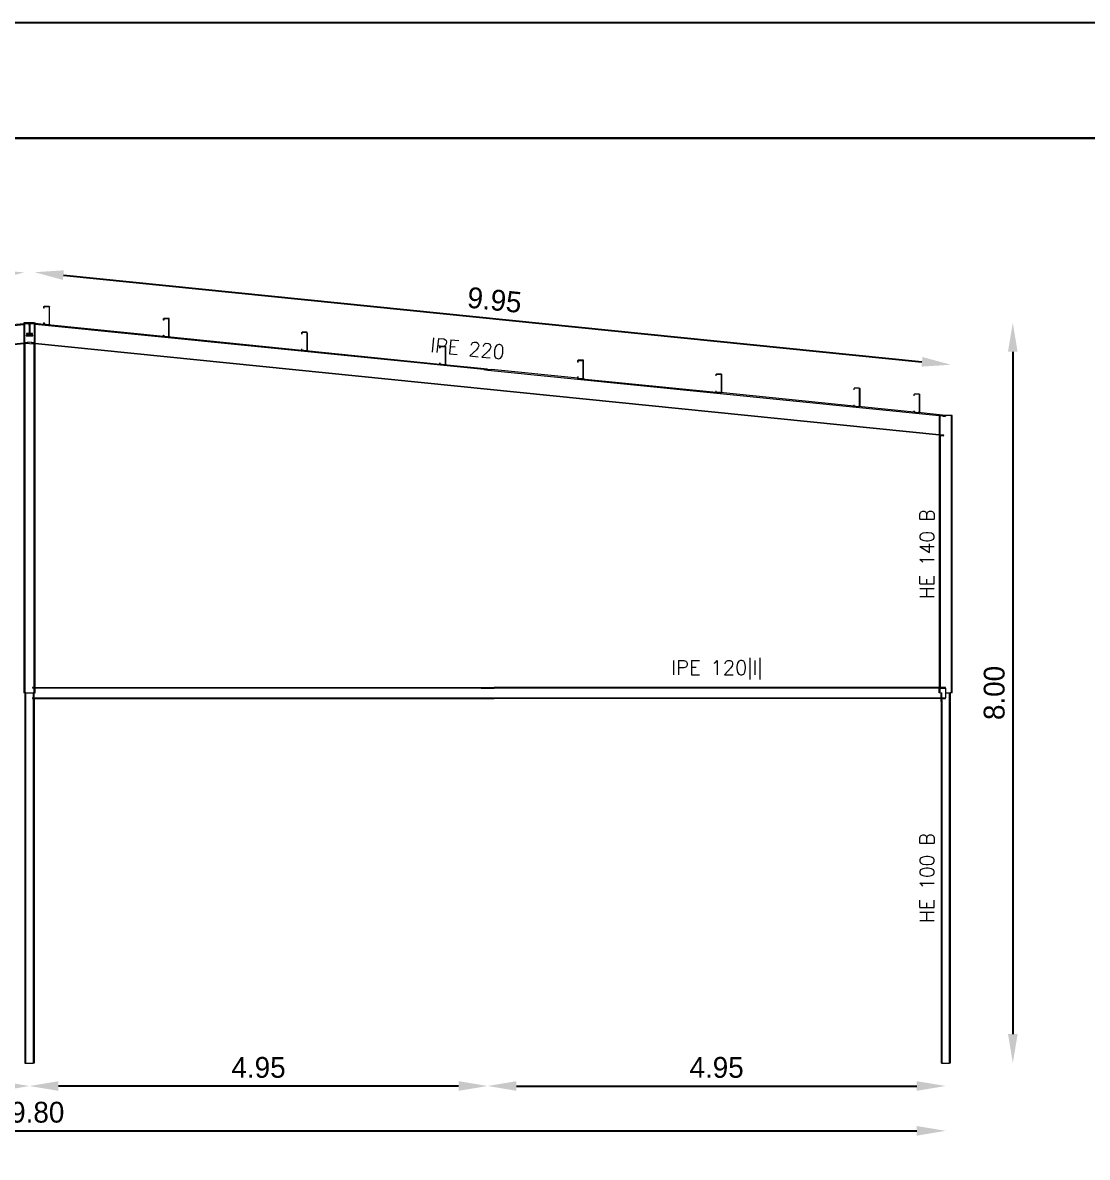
# Model space of a CAD drawing. Header units: inches. Extents: x 72863 to 72995, y 49095 to 49225.
# Drawn here: x 72918.83 to 72928.03, y 49214.9 to 49224.71 of the extents above; entities that cross this region are included whole.
import ezdxf
from ezdxf.enums import TextEntityAlignment as Align

# ---------------------------------------------------------------- set-up
doc = ezdxf.new("R2010")
doc.units = ezdxf.units.IN
doc.layers.get('0').update_dxf_attribs({"lineweight": 15})
for name, color, linetype, lineweight in [('BARRAS_DE_ACERO', 7, 'Continuous', 9), ('Cotas', 200, 'Continuous', 9), ('REFERENCIA_DE_LAS_BARRAS', 2, 'Continuous', 9)]:
    doc.layers.add(name, color=color, linetype=linetype, lineweight=lineweight)
doc.layers.add('VG', color=7, linetype='Continuous')
doc.styles.add('CYPETXT', font='romans__.ttf', dxfattribs={"height": 0.2})
doc.styles.add('RomanS', font='')
doc.styles.get('RomanS').set_extended_font_data('Porsche')
doc.dimstyles.new('100-color', dxfattribs={"dimtxt": 0.18, "dimasz": 0.25, "dimexe": 0, "dimexo": 0.5, "dimgap": 0.07, "dimtad": 1, "dimlfac": 1.25, "dimzin": 4, "dimdsep": 46, "dimtxsty": 'RomanS', "dimcen": 0.1, "dimse1": 1, "dimse2": 1, "dimadec": 0, "dimazin": 0, "dimtfac": 1, "dimtix": 1, "dimtmove": 2, "dimatfit": 3, "dimfxl": 1, "dimtvp": 1.058824, "dimtolj": 1, "dimtzin": 1, "dimarcsym": 0})

# ---------------------------------------------------------------- blocks, each defined once
blk = doc.blocks.new('PLANTILLA')
at = {"layer": 'VG'}
for p, q in [((72904.7103, 49224.7112), (72862.7103, 49224.7112)), ((72864.7103, 49223.7112), (72903.7103, 49223.7112))]:
    blk.add_line(p, q, dxfattribs=at)
blk.add_lwpolyline([(72903.7103, 49199.5612), (72903.7103, 49223.7112), (72864.7103, 49223.7112), (72864.7103, 49196.0112), (72885.7103, 49196.0112), (72885.7103, 49199.6112)], dxfattribs=at)
blk = doc.blocks.new('*D94')
at = {"layer": 'Cotas', "color": 0, "lineweight": -2, "transparency": 16777216}
blk.add_line((72922.5977, 49215.5161), (72919.1377, 49215.5161), dxfattribs=at)
at = {"layer": 'Cotas', "color": 0, "transparency": 16777216}
for points in [[(72919.1377, 49215.5578), (72919.1377, 49215.4745), (72918.8877, 49215.5161)], [(72922.5977, 49215.5578), (72922.5977, 49215.4745), (72922.8477, 49215.5161)]]:
    blk.add_solid(points, dxfattribs=at)
at = {"layer": 'Defpoints', "color": 0, "transparency": 16777216}
for p in [(72918.8877, 49215.715), (72922.8477, 49215.715), (72918.8877, 49215.5161)]:
    blk.add_point(p, dxfattribs=at)
at = {"layer": 'Cotas', "color": 0, "transparency": 16777216, "insert": (72920.8677, 49215.6761), "char_height": 0.18, "attachment_point": 5, "style": 'RomanS'}
blk.add_mtext('\\A1;4.95', dxfattribs=at)
blk = doc.blocks.new('*D95')
at = {"layer": 'Cotas', "color": 0, "lineweight": -2, "transparency": 16777216}
blk.add_line((72911.2177, 49215.1284), (72926.5577, 49215.1284), dxfattribs=at)
at = {"layer": 'Cotas', "color": 0, "transparency": 16777216}
for points in [[(72911.2177, 49215.1701), (72911.2177, 49215.0868), (72910.9677, 49215.1284)], [(72926.5577, 49215.1701), (72926.5577, 49215.0868), (72926.8077, 49215.1284)]]:
    blk.add_solid(points, dxfattribs=at)
at = {"layer": 'Defpoints', "color": 0, "transparency": 16777216}
for p in [(72910.9677, 49215.715), (72926.8077, 49215.715), (72926.8077, 49215.1284)]:
    blk.add_point(p, dxfattribs=at)
at = {"layer": 'Cotas', "color": 0, "transparency": 16777216, "insert": (72918.8877, 49215.2884), "char_height": 0.18, "attachment_point": 5, "style": 'RomanS'}
blk.add_mtext('\\A1;19.80', dxfattribs=at)
blk = doc.blocks.new('*D98')
at = {"layer": 'Cotas', "color": 0, "lineweight": -2, "transparency": 16777216}
blk.add_line((72923.0977, 49215.5161), (72926.5577, 49215.5161), dxfattribs=at)
at = {"layer": 'Cotas', "color": 0, "transparency": 16777216}
for points in [[(72923.0977, 49215.5578), (72923.0977, 49215.4745), (72922.8477, 49215.5161)], [(72926.5577, 49215.5578), (72926.5577, 49215.4745), (72926.8077, 49215.5161)]]:
    blk.add_solid(points, dxfattribs=at)
at = {"layer": 'Defpoints', "color": 0, "transparency": 16777216}
for p in [(72922.8477, 49215.715), (72926.8077, 49215.715), (72926.8077, 49215.5161)]:
    blk.add_point(p, dxfattribs=at)
at = {"layer": 'Cotas', "color": 0, "transparency": 16777216, "insert": (72924.8277, 49215.6761), "char_height": 0.18, "attachment_point": 5, "style": 'RomanS'}
blk.add_mtext('\\A1;4.95', dxfattribs=at)
blk = doc.blocks.new('*D100')
at = {"layer": 'Cotas', "color": 0, "lineweight": -2, "transparency": 16777216}
blk.add_line((72909.8798, 49221.865), (72909.8798, 49219.165), dxfattribs=at)
at = {"layer": 'Cotas', "color": 0, "transparency": 16777216}
for points in [[(72909.8382, 49221.865), (72909.9215, 49221.865), (72909.8798, 49222.115)], [(72909.8382, 49219.165), (72909.9215, 49219.165), (72909.8798, 49218.915)]]:
    blk.add_solid(points, dxfattribs=at)
at = {"layer": 'Defpoints', "color": 0, "transparency": 16777216}
for p in [(72918.8877, 49222.115), (72909.8798, 49218.915), (72918.8877, 49218.915)]:
    blk.add_point(p, dxfattribs=at)
at = {"layer": 'Cotas', "color": 0, "transparency": 16777216, "insert": (72909.7198, 49220.515), "char_height": 0.18, "attachment_point": 5, "rotation": 90, "style": 'RomanS'}
blk.add_mtext('\\A1;4.00', dxfattribs=at)
blk = doc.blocks.new('*D101')
at = {"layer": 'Cotas', "color": 0, "lineweight": -2, "transparency": 16777216}
blk.add_line((72927.3883, 49221.865), (72927.3883, 49215.965), dxfattribs=at)
at = {"layer": 'Cotas', "color": 0, "transparency": 16777216}
for points in [[(72927.3467, 49221.865), (72927.43, 49221.865), (72927.3883, 49222.115)], [(72927.3467, 49215.965), (72927.43, 49215.965), (72927.3883, 49215.715)]]:
    blk.add_solid(points, dxfattribs=at)
at = {"layer": 'Defpoints', "color": 0, "transparency": 16777216}
for p in [(72918.8877, 49222.115), (72918.8877, 49215.715), (72927.3883, 49215.715)]:
    blk.add_point(p, dxfattribs=at)
at = {"layer": 'Cotas', "color": 0, "transparency": 16777216, "insert": (72927.2283, 49218.915), "char_height": 0.18, "attachment_point": 5, "rotation": 90, "style": 'RomanS'}
blk.add_mtext('\\A1;8.00', dxfattribs=at)
blk = doc.blocks.new('*D133')
at = {"layer": 'Cotas', "color": 0, "lineweight": -2, "transparency": 16777216}
blk.add_line((72911.2177, 49215.5161), (72918.6377, 49215.5161), dxfattribs=at)
at = {"layer": 'Cotas', "color": 0, "transparency": 16777216}
for points in [[(72911.2177, 49215.5578), (72911.2177, 49215.4745), (72910.9677, 49215.5161)], [(72918.6377, 49215.5578), (72918.6377, 49215.4745), (72918.8877, 49215.5161)]]:
    blk.add_solid(points, dxfattribs=at)
at = {"layer": 'Defpoints', "color": 0, "transparency": 16777216}
for p in [(72910.9677, 49215.715), (72918.8877, 49215.715), (72918.8877, 49215.5161)]:
    blk.add_point(p, dxfattribs=at)
at = {"layer": 'Cotas', "color": 0, "transparency": 16777216, "insert": (72914.9277, 49215.6761), "char_height": 0.18, "attachment_point": 5, "style": 'RomanS'}
blk.add_mtext('\\A1;9.90', dxfattribs=at)
blk = doc.blocks.new('*D134')
at = {"layer": 'Cotas', "color": 0, "lineweight": -2, "transparency": 16777216}
blk.add_line((72911.1722, 49221.7778), (72918.5947, 49222.5276), dxfattribs=at)
at = {"layer": 'Cotas', "color": 0, "transparency": 16777216}
for points in [[(72918.5905, 49222.569), (72918.5989, 49222.4861), (72918.8434, 49222.5527)], [(72911.168, 49221.8193), (72911.1764, 49221.7364), (72910.9234, 49221.7527)]]:
    blk.add_solid(points, dxfattribs=at)
at = {"layer": 'Defpoints', "color": 0, "transparency": 16777216}
for p in [(72918.8434, 49222.5527), (72918.8877, 49222.115), (72910.9677, 49221.315)]:
    blk.add_point(p, dxfattribs=at)
at = {"layer": 'Cotas', "color": 0, "transparency": 16777216, "insert": (72914.8674, 49222.3119), "char_height": 0.18, "attachment_point": 5, "rotation": 5.76789, "style": 'RomanS'}
blk.add_mtext('\\A1;9.95', dxfattribs=at)
blk = doc.blocks.new('*D135')
at = {"layer": 'Cotas', "color": 0, "lineweight": -2, "transparency": 16777216}
blk.add_line((72919.1807, 49222.5282), (72926.6032, 49221.7785), dxfattribs=at)
at = {"layer": 'Cotas', "color": 0, "transparency": 16777216}
for points in [[(72919.1849, 49222.5697), (72919.1765, 49222.4868), (72918.9319, 49222.5534)], [(72926.6074, 49221.82), (72926.599, 49221.737), (72926.8519, 49221.7534)]]:
    blk.add_solid(points, dxfattribs=at)
at = {"layer": 'Defpoints', "color": 0, "transparency": 16777216}
for p in [(72918.8877, 49222.115), (72926.8519, 49221.7534), (72926.8077, 49221.315)]:
    blk.add_point(p, dxfattribs=at)
at = {"layer": 'Cotas', "color": 0, "transparency": 16777216, "insert": (72922.908, 49222.3126), "char_height": 0.18, "attachment_point": 5, "rotation": 354.23211, "style": 'RomanS'}
blk.add_mtext('\\A1;9.95', dxfattribs=at)
blk = doc.blocks.new('*D136')
at = {"layer": 'Cotas', "color": 0, "lineweight": -2, "transparency": 16777216}
blk.add_arc((72911.0317, 49221.1445), 1.2054, 281.90453, 353.86336, dxfattribs=at)
at = {"layer": 'Cotas', "color": 0, "transparency": 16777216}
for points in [[(72912.1885, 49221.0158), (72912.2718, 49221.0155), (72912.231, 49221.2657)], [(72911.2846, 49219.9236), (72911.276, 49220.0065), (72911.0317, 49219.9391)]]:
    blk.add_solid(points, dxfattribs=at)
at = {"layer": 'Defpoints', "color": 0, "transparency": 16777216}
for p in [(72918.8397, 49221.9332), (72911.0317, 49221.1445), (72911.0317, 49221.1445), (72911.669, 49220.1214), (72911.0317, 49215.715)]:
    blk.add_point(p, dxfattribs=at)
at = {"layer": 'Cotas', "color": 0, "transparency": 16777216, "insert": (72911.8071, 49220.4434), "char_height": 0.18, "attachment_point": 5, "rotation": 47.88395, "style": 'RomanS'}
blk.add_mtext('\\A1;96°', dxfattribs=at)

msp = doc.modelspace()

# ---------------------------------------------------------------- linework, layer by layer
at = {"layer": 'BARRAS_DE_ACERO'}
for p, q in [((72919.0121, 49222.2553), (72919.0124, 49222.2566)), ((72919.0121, 49222.2429), (72919.0121, 49222.2553)), ((72919.0137, 49222.2429), (72919.0121, 49222.2429)), ((72919.0124, 49222.2566), (72919.0132, 49222.2578)), ((72919.0132, 49222.2578), (72919.0143, 49222.2586)), ((72919.0137, 49222.2553), (72919.0139, 49222.256)), ((72919.0137, 49222.2429), (72919.0137, 49222.2553)), ((72919.0139, 49222.256), (72919.0143, 49222.2567)), ((72919.0143, 49222.2586), (72919.0157, 49222.2589)), ((72919.0149, 49222.2571), (72919.0143, 49222.2567)), ((72919.0149, 49222.2571), (72919.0157, 49222.2573)), ((72919.0157, 49222.2589), (72919.0565, 49222.2589)), ((72919.0157, 49222.2573), (72919.0565, 49222.2573)), ((72919.0565, 49222.2589), (72919.0579, 49222.2586)), ((72919.0573, 49222.2571), (72919.0565, 49222.2573)), ((72919.0573, 49222.2571), (72919.0579, 49222.2567)), ((72919.0591, 49222.2578), (72919.0579, 49222.2586)), ((72919.0584, 49222.256), (72919.0579, 49222.2567)), ((72919.0585, 49222.2553), (72919.0584, 49222.256)), ((72919.0585, 49222.2553), (72919.0585, 49222.1025)), ((72919.0591, 49222.2578), (72919.0598, 49222.2566)), ((72919.0598, 49222.2566), (72919.0601, 49222.2553)), ((72919.0601, 49222.1025), (72919.0601, 49222.2553)), ((72918.7408, 49222.1001), (72918.8397, 49222.1101)), ((72918.8397, 49222.115), (72918.8397, 49222.1101)), ((72918.8485, 49222.115), (72918.8397, 49222.115)), ((72918.8397, 49222.1101), (72918.8397, 49222.1027)), ((72918.8585, 49222.112), (72918.8485, 49222.111)), ((72918.8485, 49222.111), (72918.8485, 49222.1036)), ((72918.8858, 49222.1074), (72918.8858, 49222.1094)), ((72918.8895, 49222.1094), (72918.9169, 49222.1094)), ((72918.8895, 49222.1074), (72918.8895, 49222.1094)), ((72918.9269, 49222.111), (72918.9169, 49222.112)), ((72918.9169, 49222.1094), (72918.9169, 49222.112)), ((72918.9269, 49222.115), (72918.9357, 49222.115)), ((72918.9269, 49222.1036), (72918.9269, 49222.111)), ((72918.9357, 49222.115), (72918.9357, 49222.1101)), ((72919.0137, 49222.1149), (72919.0121, 49222.1149)), ((72919.0121, 49222.1025), (72919.0121, 49222.1149)), ((72919.0137, 49222.1149), (72919.0137, 49222.1025)), ((72920.0469, 49222.1508), (72920.0471, 49222.1521)), ((72920.0469, 49222.1384), (72920.0469, 49222.1508)), ((72920.0485, 49222.1384), (72920.0469, 49222.1384)), ((72920.0471, 49222.1521), (72920.0479, 49222.1533)), ((72920.0479, 49222.1533), (72920.0491, 49222.1541)), ((72920.0485, 49222.1508), (72920.0486, 49222.1515)), ((72920.0485, 49222.1508), (72920.0485, 49222.1384)), ((72920.049, 49222.1522), (72920.0486, 49222.1515)), ((72920.0497, 49222.1526), (72920.049, 49222.1522)), ((72920.0491, 49222.1541), (72920.0505, 49222.1544)), ((72920.0505, 49222.1544), (72920.0913, 49222.1544)), ((72920.0926, 49222.1541), (72920.0913, 49222.1544)), ((72920.0913, 49222.1528), (72920.092, 49222.1526)), ((72920.092, 49222.1526), (72920.0927, 49222.1522)), ((72920.0938, 49222.1533), (72920.0926, 49222.1541)), ((72920.0927, 49222.1522), (72920.0931, 49222.1515)), ((72920.0933, 49222.1508), (72920.0931, 49222.1515)), ((72920.0933, 49221.998), (72920.0933, 49222.1508)), ((72920.0938, 49222.1533), (72920.0946, 49222.1521)), ((72914.9533, 49221.7101), (72918.8397, 49222.1027)), ((72918.8397, 49222.1027), (72918.8397, 49221.9406)), ((72918.8858, 49222.1074), (72918.8485, 49222.1036)), ((72918.8485, 49221.9415), (72918.8485, 49222.1036)), ((72918.8621, 49222.024), (72918.8621, 49222.019)), ((72918.8621, 49222.019), (72918.878, 49222.019)), ((72918.8858, 49222.0963), (72918.8858, 49222.1074)), ((72918.8858, 49222.019), (72918.8858, 49222.0085)), ((72918.9269, 49222.1036), (72918.8895, 49222.1074)), ((72918.8895, 49222.1074), (72918.8895, 49222.024)), ((72918.8895, 49222.024), (72918.8968, 49222.024)), ((72918.8895, 49222.024), (72918.8895, 49222.019)), ((72918.9133, 49222.024), (72918.8968, 49222.024)), ((72918.9133, 49222.019), (72918.8974, 49222.019)), ((72918.9133, 49222.019), (72918.9133, 49222.024)), ((72918.9269, 49222.1036), (72918.9269, 49221.9415)), ((72918.9357, 49221.9406), (72918.9357, 49222.1027)), ((72919.0121, 49222.1025), (72919.0121, 49222.1024)), ((72919.0132, 49222.0999), (72919.0143, 49222.0991)), ((72919.0138, 49222.1022), (72919.0137, 49222.1025)), ((72919.0138, 49222.1022), (72919.031, 49222.1005)), ((72919.0139, 49222.1017), (72919.0138, 49222.1022)), ((72919.0143, 49222.1011), (72919.0139, 49222.1017)), ((72919.0143, 49222.1011), (72919.0149, 49222.1006)), ((72919.0149, 49222.1006), (72919.0157, 49222.1005)), ((72919.031, 49222.1005), (72919.0157, 49222.1005)), ((72919.031, 49222.1005), (72919.0565, 49222.1005)), ((72919.0469, 49222.0989), (72919.0565, 49222.0989)), ((72919.0565, 49222.1005), (72919.0573, 49222.1006)), ((72919.0579, 49222.0991), (72919.0565, 49222.0989)), ((72919.0573, 49222.1006), (72919.0579, 49222.1011)), ((72919.0584, 49222.1017), (72919.0579, 49222.1011)), ((72919.0579, 49222.0991), (72919.0591, 49222.0999)), ((72919.0585, 49222.1025), (72919.0584, 49222.1017)), ((72919.0591, 49222.0999), (72919.0598, 49222.1011)), ((72919.0601, 49222.1025), (72919.0598, 49222.1011)), ((72920.0469, 49221.998), (72920.0469, 49222.0104)), ((72920.0469, 49222.0104), (72920.0485, 49222.0104)), ((72920.0485, 49222.0104), (72920.0485, 49221.998)), ((72921.2411, 49222.0315), (72921.2408, 49222.0302)), ((72921.2408, 49222.0302), (72921.2408, 49222.0178)), ((72921.2424, 49222.0178), (72921.2408, 49222.0178)), ((72921.2411, 49222.0315), (72921.2418, 49222.0327)), ((72921.2418, 49222.0327), (72921.243, 49222.0335)), ((72921.2424, 49222.0178), (72921.2424, 49222.0302)), ((72921.2444, 49222.0338), (72921.243, 49222.0335)), ((72921.243, 49222.0316), (72921.2436, 49222.032)), ((72921.2444, 49222.0322), (72921.2436, 49222.032)), ((72921.2859, 49222.032), (72921.2866, 49222.0316)), ((72921.2866, 49222.0335), (72921.2877, 49222.0327)), ((72921.287, 49222.0309), (72921.2866, 49222.0316)), ((72921.2872, 49222.0302), (72921.287, 49222.0309)), ((72921.2872, 49222.0302), (72921.2872, 49221.8774)), ((72921.2877, 49222.0327), (72921.2885, 49222.0315)), ((72921.2888, 49222.0302), (72921.2885, 49222.0315)), ((72921.2888, 49221.8774), (72921.2888, 49222.0302)), ((72918.8397, 49221.9332), (72911.0317, 49221.1445)), ((72918.8397, 49221.9332), (72918.8397, 49218.915)), ((72918.8704, 49221.9437), (72918.8485, 49221.9415)), ((72918.8485, 49221.9415), (72918.8485, 49221.9341)), ((72918.8877, 49221.9381), (72918.8485, 49221.9341)), ((72918.8485, 49221.9341), (72918.8485, 49218.915)), ((72918.8585, 49222.0085), (72918.8585, 49222.003)), ((72918.8585, 49222.003), (72918.8763, 49222.003)), ((72918.8707, 49221.9472), (72918.8704, 49221.9437)), ((72918.8877, 49221.9455), (72918.8707, 49221.9472)), ((72918.8763, 49222.003), (72918.899, 49222.003)), ((72918.9046, 49221.9472), (72918.8877, 49221.9455)), ((72918.8877, 49221.9381), (72918.9269, 49221.9341)), ((72918.8984, 49222.0085), (72918.8895, 49222.0085)), ((72918.9169, 49222.0085), (72918.8984, 49222.0085)), ((72918.899, 49222.003), (72918.9169, 49222.003)), ((72918.9046, 49221.9472), (72918.905, 49221.9437)), ((72918.9269, 49221.9415), (72918.905, 49221.9437)), ((72918.9169, 49222.003), (72918.9169, 49222.0085)), ((72918.9269, 49221.9341), (72918.9269, 49221.9415)), ((72918.9269, 49218.963), (72918.9269, 49221.9341)), ((72918.9357, 49221.9406), (72926.7517, 49221.1511)), ((72918.9357, 49221.9332), (72918.9357, 49221.9406)), ((72926.7517, 49221.1437), (72918.9357, 49221.9332)), ((72918.9357, 49218.963), (72918.9357, 49221.9332)), ((72920.0469, 49221.998), (72920.0469, 49221.9979)), ((72920.0479, 49221.9954), (72920.0471, 49221.9966)), ((72920.0479, 49221.9954), (72920.0491, 49221.9946)), ((72920.0485, 49221.9977), (72920.0659, 49221.996)), ((72920.0486, 49221.9972), (72920.049, 49221.9965)), ((72920.0497, 49221.9961), (72920.049, 49221.9965)), ((72920.0491, 49221.9946), (72920.0505, 49221.9944)), ((72920.0497, 49221.9961), (72920.0505, 49221.996)), ((72920.0659, 49221.996), (72920.0505, 49221.996)), ((72920.0817, 49221.9944), (72920.0505, 49221.9944)), ((72920.0659, 49221.996), (72920.0913, 49221.996)), ((72920.0817, 49221.9944), (72920.0913, 49221.9944)), ((72920.0913, 49221.996), (72920.092, 49221.9961)), ((72920.092, 49221.9961), (72920.0927, 49221.9965)), ((72920.0927, 49221.9965), (72920.0931, 49221.9972)), ((72920.0931, 49221.9972), (72920.0933, 49221.998)), ((72920.0938, 49221.9954), (72920.0946, 49221.9966)), ((72920.0946, 49221.9966), (72920.0949, 49221.998)), ((72922.4358, 49221.9121), (72922.4369, 49221.9129)), ((72922.4383, 49221.9132), (72922.4369, 49221.9129)), ((72922.4383, 49221.9132), (72922.4791, 49221.9132)), ((72922.4805, 49221.9129), (72922.4791, 49221.9132)), ((72922.4805, 49221.9129), (72922.4816, 49221.9121)), ((72921.2408, 49221.8898), (72921.2424, 49221.8898)), ((72921.2408, 49221.8774), (72921.2408, 49221.8898)), ((72921.2408, 49221.8774), (72921.2408, 49221.8773)), ((72921.2411, 49221.876), (72921.2418, 49221.8748)), ((72921.2418, 49221.8748), (72921.243, 49221.874)), ((72921.2424, 49221.8774), (72921.2424, 49221.8898)), ((72921.2424, 49221.8771), (72921.2424, 49221.8774)), ((72921.2598, 49221.8754), (72921.2424, 49221.8771)), ((72921.2425, 49221.8766), (72921.2424, 49221.8771)), ((72921.243, 49221.8759), (72921.2425, 49221.8766)), ((72921.243, 49221.8759), (72921.2436, 49221.8755)), ((72921.2444, 49221.8738), (72921.243, 49221.874)), ((72921.2436, 49221.8755), (72921.2444, 49221.8754)), ((72921.2444, 49221.8754), (72921.2598, 49221.8754)), ((72921.2444, 49221.8738), (72921.2756, 49221.8738)), ((72921.2598, 49221.8754), (72921.2852, 49221.8754)), ((72921.2756, 49221.8738), (72921.2852, 49221.8738)), ((72921.2852, 49221.8754), (72921.2859, 49221.8755)), ((72921.2866, 49221.874), (72921.2852, 49221.8738)), ((72921.2859, 49221.8755), (72921.2866, 49221.8759)), ((72921.2866, 49221.8759), (72921.287, 49221.8766)), ((72921.2866, 49221.874), (72921.2877, 49221.8748)), ((72921.287, 49221.8766), (72921.2872, 49221.8774)), ((72921.2885, 49221.876), (72921.2877, 49221.8748)), ((72921.2885, 49221.876), (72921.2888, 49221.8774)), ((72922.4347, 49221.9096), (72922.435, 49221.9109)), ((72922.4347, 49221.9096), (72922.4347, 49221.8972)), ((72922.4363, 49221.8972), (72922.4347, 49221.8972)), ((72922.435, 49221.9109), (72922.4358, 49221.9121)), ((72922.4365, 49221.9103), (72922.4363, 49221.9096)), ((72922.4363, 49221.8972), (72922.4363, 49221.9096)), ((72922.4369, 49221.911), (72922.4365, 49221.9103)), ((72922.4805, 49221.911), (72922.4809, 49221.9103)), ((72922.4809, 49221.9103), (72922.4811, 49221.9096)), ((72922.4347, 49221.7568), (72922.4347, 49221.7692)), ((72922.4363, 49221.7692), (72922.4347, 49221.7692)), ((72922.4347, 49221.7568), (72922.4347, 49221.7567)), ((72922.435, 49221.7554), (72922.4358, 49221.7542)), ((72922.4358, 49221.7542), (72922.4369, 49221.7534)), ((72922.4363, 49221.7692), (72922.4363, 49221.7568)), ((72922.4365, 49221.756), (72922.4363, 49221.7565)), ((72922.4369, 49221.7553), (72922.4365, 49221.756)), ((72922.4369, 49221.7553), (72922.4375, 49221.7549)), ((72922.4383, 49221.7532), (72922.4369, 49221.7534)), ((72922.4383, 49221.7548), (72922.4375, 49221.7549)), ((72922.4537, 49221.7548), (72922.4383, 49221.7548)), ((72922.4695, 49221.7532), (72922.4383, 49221.7532)), ((72922.4537, 49221.7548), (72922.4791, 49221.7548)), ((72922.4791, 49221.7548), (72922.4799, 49221.7549)), ((72922.4805, 49221.7553), (72922.4799, 49221.7549)), ((72922.4809, 49221.756), (72922.4805, 49221.7553)), ((72922.4816, 49221.7542), (72922.4805, 49221.7534)), ((72922.4816, 49221.7542), (72922.4824, 49221.7554)), ((72922.4827, 49221.7568), (72922.4824, 49221.7554)), ((72923.6289, 49221.7903), (72923.6286, 49221.789)), ((72923.6286, 49221.7766), (72923.6286, 49221.789)), ((72923.6286, 49221.7766), (72923.6302, 49221.7766)), ((72923.6297, 49221.7915), (72923.6289, 49221.7903)), ((72923.6308, 49221.7923), (72923.6297, 49221.7915)), ((72923.6302, 49221.789), (72923.6304, 49221.7897)), ((72923.6302, 49221.7766), (72923.6302, 49221.789)), ((72923.6308, 49221.7904), (72923.6304, 49221.7897)), ((72923.6322, 49221.7926), (72923.6308, 49221.7923)), ((72923.6315, 49221.7908), (72923.6308, 49221.7904)), ((72923.6315, 49221.7908), (72923.6322, 49221.791)), ((72923.673, 49221.7926), (72923.6322, 49221.7926)), ((72923.6322, 49221.791), (72923.673, 49221.791)), ((72923.6744, 49221.7923), (72923.673, 49221.7926)), ((72923.673, 49221.791), (72923.6738, 49221.7908)), ((72923.6738, 49221.7908), (72923.6744, 49221.7904)), ((72923.6756, 49221.7915), (72923.6744, 49221.7923)), ((72923.6749, 49221.7897), (72923.6744, 49221.7904)), ((72923.6749, 49221.7897), (72923.675, 49221.789)), ((72923.675, 49221.6362), (72923.675, 49221.789)), ((72923.6763, 49221.7903), (72923.6756, 49221.7915)), ((72923.6766, 49221.789), (72923.6763, 49221.7903)), ((72923.6766, 49221.6362), (72923.6766, 49221.789)), ((72922.8149, 49221.7109), (72922.8497, 49221.7074)), ((72922.8457, 49221.7078), (72922.8331, 49221.709)), ((72922.8477, 49221.715), (72922.8805, 49221.7116)), ((72922.8497, 49221.7074), (72926.7517, 49221.3132)), ((72923.6286, 49221.6361), (72922.8805, 49221.7116)), ((72923.6302, 49221.6486), (72923.6286, 49221.6486)), ((72923.6286, 49221.6362), (72923.6286, 49221.6486)), ((72923.6286, 49221.6362), (72923.6286, 49221.6361)), ((72923.6286, 49221.6361), (72923.6289, 49221.6348)), ((72923.6302, 49221.6362), (72923.6302, 49221.6486)), ((72923.6303, 49221.6359), (72923.6302, 49221.6362)), ((72923.6303, 49221.6359), (72923.6476, 49221.6342)), ((72923.6303, 49221.6359), (72923.6304, 49221.6354)), ((72923.6304, 49221.6354), (72923.6308, 49221.6347)), ((72923.6308, 49221.6347), (72923.6315, 49221.6343)), ((72923.6322, 49221.6326), (72923.6308, 49221.6328)), ((72923.6315, 49221.6343), (72923.6322, 49221.6342)), ((72923.6322, 49221.6342), (72923.6476, 49221.6342)), ((72923.6322, 49221.6326), (72923.6635, 49221.6326)), ((72923.6476, 49221.6342), (72923.673, 49221.6342)), ((72923.6635, 49221.6326), (72923.673, 49221.6326)), ((72923.6635, 49221.6326), (72924.8226, 49221.5155)), ((72923.673, 49221.6342), (72923.6738, 49221.6343)), ((72923.673, 49221.6326), (72923.6744, 49221.6328)), ((72923.6744, 49221.6347), (72923.6738, 49221.6343)), ((72923.6744, 49221.6347), (72923.6749, 49221.6354)), ((72923.6756, 49221.6336), (72923.6744, 49221.6328)), ((72923.6749, 49221.6354), (72923.675, 49221.6362)), ((72923.6756, 49221.6336), (72923.6763, 49221.6348)), ((72923.6766, 49221.6362), (72923.6763, 49221.6348)), ((72924.8228, 49221.6697), (72924.8225, 49221.6684)), ((72924.8225, 49221.656), (72924.8225, 49221.6684)), ((72924.8225, 49221.656), (72924.8241, 49221.656)), ((72924.8228, 49221.6697), (72924.8236, 49221.6709)), ((72924.8236, 49221.6709), (72924.8248, 49221.6717)), ((72924.8241, 49221.656), (72924.8241, 49221.6684)), ((72924.8248, 49221.6717), (72924.8261, 49221.672)), ((72924.8254, 49221.6702), (72924.8261, 49221.6704)), ((72924.8669, 49221.672), (72924.8261, 49221.672)), ((72924.8261, 49221.6704), (72924.8669, 49221.6704)), ((72924.8669, 49221.672), (72924.8683, 49221.6717)), ((72924.8669, 49221.6704), (72924.8677, 49221.6702)), ((72924.8695, 49221.6709), (72924.8683, 49221.6717)), ((72924.8688, 49221.6691), (72924.8689, 49221.6684)), ((72924.8689, 49221.5156), (72924.8689, 49221.6684)), ((72924.8695, 49221.6709), (72924.8703, 49221.6697)), ((72924.8703, 49221.6697), (72924.8705, 49221.6684)), ((72924.8705, 49221.6684), (72924.8705, 49221.5156)), ((72924.8225, 49221.5156), (72924.8225, 49221.528)), ((72924.8241, 49221.528), (72924.8225, 49221.528)), ((72924.8241, 49221.5156), (72924.8241, 49221.528)), ((72926.0167, 49221.5491), (72926.0165, 49221.5478)), ((72926.0175, 49221.5503), (72926.0167, 49221.5491)), ((72926.0187, 49221.5511), (72926.0175, 49221.5503)), ((72926.0182, 49221.5485), (72926.0181, 49221.5478)), ((72926.0181, 49221.5354), (72926.0181, 49221.5478)), ((72926.0187, 49221.5511), (72926.0201, 49221.5514)), ((72926.0609, 49221.5514), (72926.0201, 49221.5514)), ((72926.0623, 49221.5511), (72926.0609, 49221.5514)), ((72926.0623, 49221.5511), (72926.0634, 49221.5503)), ((72926.0629, 49221.395), (72926.0629, 49221.5478)), ((72924.8225, 49221.5156), (72924.8226, 49221.5155)), ((72924.8226, 49221.5155), (72924.8228, 49221.5142)), ((72924.8236, 49221.513), (72924.8228, 49221.5142)), ((72924.8248, 49221.5122), (72924.8236, 49221.513)), ((72924.8242, 49221.5153), (72924.8241, 49221.5156)), ((72924.8415, 49221.5136), (72924.8242, 49221.5153)), ((72924.8243, 49221.5148), (72924.8242, 49221.5153)), ((72924.8247, 49221.5141), (72924.8243, 49221.5148)), ((72924.8247, 49221.5141), (72924.8254, 49221.5137)), ((72924.8261, 49221.512), (72924.8248, 49221.5122)), ((72924.8261, 49221.5136), (72924.8254, 49221.5137)), ((72924.8415, 49221.5136), (72924.8261, 49221.5136)), ((72924.8574, 49221.512), (72924.8261, 49221.512)), ((72924.8415, 49221.5136), (72924.8669, 49221.5136)), ((72924.8574, 49221.512), (72924.8669, 49221.512)), ((72926.0165, 49221.3949), (72924.8574, 49221.512)), ((72924.8669, 49221.5136), (72924.8677, 49221.5137)), ((72924.8683, 49221.5122), (72924.8669, 49221.512)), ((72924.8684, 49221.5141), (72924.8677, 49221.5137)), ((72924.8683, 49221.5122), (72924.8695, 49221.513)), ((72924.8688, 49221.5148), (72924.8684, 49221.5141)), ((72924.8689, 49221.5156), (72924.8688, 49221.5148)), ((72924.8703, 49221.5142), (72924.8695, 49221.513)), ((72924.8705, 49221.5156), (72924.8703, 49221.5142)), ((72926.5344, 49221.4968), (72926.5341, 49221.4955)), ((72926.5341, 49221.4831), (72926.5341, 49221.4955)), ((72926.5341, 49221.4831), (72926.5357, 49221.4831)), ((72926.5352, 49221.498), (72926.5344, 49221.4968)), ((72926.5364, 49221.4988), (72926.5352, 49221.498)), ((72926.5359, 49221.4962), (72926.5357, 49221.4955)), ((72926.5357, 49221.4831), (72926.5357, 49221.4955)), ((72926.5359, 49221.4962), (72926.5363, 49221.4969)), ((72926.537, 49221.4973), (72926.5363, 49221.4969)), ((72926.5377, 49221.4991), (72926.5364, 49221.4988)), ((72926.537, 49221.4973), (72926.5377, 49221.4975)), ((72926.5785, 49221.4991), (72926.5377, 49221.4991)), ((72926.5785, 49221.4975), (72926.5377, 49221.4975)), ((72926.5799, 49221.4988), (72926.5785, 49221.4991)), ((72926.5785, 49221.4975), (72926.5793, 49221.4973)), ((72926.5793, 49221.4973), (72926.58, 49221.4969)), ((72926.5811, 49221.498), (72926.5799, 49221.4988)), ((72926.5804, 49221.4962), (72926.58, 49221.4969)), ((72926.5805, 49221.4955), (72926.5804, 49221.4962)), ((72926.5805, 49221.3427), (72926.5805, 49221.4955)), ((72926.5811, 49221.498), (72926.5819, 49221.4968)), ((72926.5819, 49221.4968), (72926.5821, 49221.4955)), ((72926.5821, 49221.4955), (72926.5821, 49221.3427)), ((72926.0165, 49221.395), (72926.0165, 49221.4074)), ((72926.0181, 49221.4074), (72926.0165, 49221.4074)), ((72926.0165, 49221.395), (72926.0165, 49221.3949)), ((72926.0167, 49221.3936), (72926.0165, 49221.3949)), ((72926.0175, 49221.3924), (72926.0167, 49221.3936)), ((72926.0187, 49221.3916), (72926.0175, 49221.3924)), ((72926.0181, 49221.395), (72926.0181, 49221.4074)), ((72926.0181, 49221.3947), (72926.0182, 49221.3942)), ((72926.0182, 49221.3942), (72926.0187, 49221.3935)), ((72926.0187, 49221.3935), (72926.0193, 49221.3931)), ((72926.0201, 49221.393), (72926.0193, 49221.3931)), ((72926.0354, 49221.393), (72926.0201, 49221.393)), ((72926.0354, 49221.393), (72926.0609, 49221.393)), ((72926.5342, 49221.3426), (72926.0513, 49221.3914)), ((72926.0513, 49221.3914), (72926.0609, 49221.3914)), ((72926.0609, 49221.393), (72926.0616, 49221.3931)), ((72926.0623, 49221.3916), (72926.0609, 49221.3914)), ((72926.0623, 49221.3935), (72926.0616, 49221.3931)), ((72926.0634, 49221.3924), (72926.0623, 49221.3916)), ((72926.0642, 49221.3936), (72926.0634, 49221.3924)), ((72926.0645, 49221.395), (72926.0642, 49221.3936)), ((72926.5341, 49221.3551), (72926.5357, 49221.3551)), ((72926.5341, 49221.3427), (72926.5341, 49221.3551)), ((72926.5342, 49221.3426), (72926.5341, 49221.3427)), ((72926.5342, 49221.3426), (72926.5344, 49221.3413)), ((72926.5344, 49221.3413), (72926.5352, 49221.3401)), ((72926.5364, 49221.3393), (72926.5352, 49221.3401)), ((72926.5357, 49221.3551), (72926.5357, 49221.3427)), ((72926.5358, 49221.3424), (72926.5357, 49221.3427)), ((72926.5358, 49221.3424), (72926.553, 49221.3407)), ((72926.5358, 49221.3424), (72926.5359, 49221.3419)), ((72926.5359, 49221.3419), (72926.5363, 49221.3413)), ((72926.5363, 49221.3413), (72926.537, 49221.3408)), ((72926.5377, 49221.3407), (72926.537, 49221.3408)), ((72926.553, 49221.3407), (72926.5377, 49221.3407)), ((72926.553, 49221.3407), (72926.5785, 49221.3407)), ((72926.5785, 49221.3391), (72926.5689, 49221.3391)), ((72926.8077, 49221.315), (72926.5689, 49221.3391)), ((72926.5785, 49221.3407), (72926.5793, 49221.3408)), ((72926.5799, 49221.3393), (72926.5785, 49221.3391)), ((72926.5793, 49221.3408), (72926.58, 49221.3413)), ((72926.5799, 49221.3393), (72926.5811, 49221.3401)), ((72926.5804, 49221.3419), (72926.58, 49221.3413)), ((72926.5804, 49221.3419), (72926.5805, 49221.3427)), ((72926.5811, 49221.3401), (72926.5819, 49221.3413)), ((72926.5819, 49221.3413), (72926.5821, 49221.3427)), ((72926.7517, 49221.315), (72926.7517, 49221.3132)), ((72926.7613, 49221.315), (72926.7517, 49221.315)), ((72926.7613, 49221.315), (72926.7613, 49221.3122)), ((72926.7613, 49221.1501), (72926.7613, 49221.3122)), ((72926.7821, 49221.3101), (72926.7613, 49221.3122)), ((72926.7821, 49221.3101), (72926.7854, 49221.3098)), ((72926.8059, 49221.3077), (72926.8077, 49221.3076)), ((72926.8333, 49221.315), (72926.8077, 49221.315)), ((72926.8077, 49221.315), (72926.8077, 49221.3076)), ((72926.8541, 49221.315), (72926.8333, 49221.315)), ((72926.8541, 49221.315), (72926.8541, 49218.915)), ((72926.8637, 49221.315), (72926.8541, 49221.315)), ((72926.8637, 49218.915), (72926.8637, 49221.315)), ((72926.7517, 49221.1437), (72926.7517, 49218.963)), ((72926.7613, 49221.1501), (72926.7613, 49221.1427)), ((72926.7613, 49221.1501), (72926.7907, 49221.1472)), ((72926.7613, 49221.1427), (72926.7613, 49218.963)), ((72926.7613, 49221.1427), (72926.79, 49221.1398)), ((72926.79, 49221.1398), (72926.7907, 49221.1472)), ((72918.8477, 49218.915), (72918.8397, 49218.915)), ((72918.8477, 49218.915), (72918.8477, 49215.715)), ((72918.8485, 49218.915), (72918.8477, 49218.915)), ((72918.8557, 49218.915), (72918.8485, 49218.915)), ((72918.8858, 49218.915), (72918.9197, 49218.915)), ((72918.9197, 49218.915), (72918.9197, 49218.872)), ((72918.9269, 49218.915), (72918.9197, 49218.915)), ((72918.9197, 49218.872), (72918.9197, 49218.867)), ((72918.9277, 49218.872), (72918.9277, 49218.915)), ((72918.9277, 49218.915), (72918.9357, 49218.915)), ((72918.9277, 49218.872), (72922.7917, 49218.872)), ((72918.9277, 49218.867), (72918.9277, 49218.872)), ((72918.9357, 49218.915), (72918.9357, 49218.9579)), ((72922.7917, 49218.963), (72922.9037, 49218.963)), ((72922.7917, 49218.9579), (72922.9037, 49218.9579)), ((72922.7917, 49218.872), (72922.9037, 49218.872)), ((72926.7517, 49218.9579), (72922.9037, 49218.9579)), ((72926.7517, 49218.963), (72926.7517, 49218.9579)), ((72926.7517, 49218.915), (72926.7517, 49218.9579)), ((72926.7613, 49218.915), (72926.7517, 49218.915)), ((72926.7613, 49218.963), (72926.7613, 49218.9579)), ((72926.7613, 49218.9579), (72926.8054, 49218.9579)), ((72926.7613, 49218.915), (72926.7613, 49218.9579)), ((72926.7677, 49218.915), (72926.7757, 49218.915)), ((72926.7677, 49218.872), (72926.7677, 49218.915)), ((72926.7677, 49218.872), (72926.7677, 49218.867)), ((72926.7757, 49218.872), (72926.7757, 49218.915)), ((72926.7757, 49218.872), (72926.7757, 49218.867)), ((72926.7757, 49218.872), (72926.8054, 49218.872)), ((72926.8054, 49218.9579), (72926.8054, 49218.9579)), ((72926.8054, 49218.9579), (72926.8054, 49218.872)), ((72926.8099, 49218.915), (72926.8054, 49218.9149)), ((72926.8054, 49218.867), (72926.8054, 49218.872)), ((72926.8099, 49218.915), (72926.8397, 49218.915)), ((72926.8397, 49218.915), (72926.8477, 49218.915)), ((72926.8397, 49218.835), (72926.8397, 49218.915)), ((72926.8637, 49218.915), (72926.8541, 49218.915)), ((72918.9133, 49218.867), (72918.9197, 49218.867)), ((72918.9197, 49218.867), (72918.9197, 49215.715)), ((72918.9277, 49218.867), (72918.9277, 49215.715)), ((72922.7917, 49218.867), (72922.9037, 49218.867)), ((72926.7677, 49218.8418), (72926.7677, 49218.835)), ((72926.7677, 49218.835), (72926.7677, 49215.715)), ((72926.7757, 49218.867), (72926.8054, 49218.867)), ((72926.7757, 49218.8569), (72926.7757, 49218.867)), ((72926.7757, 49218.8569), (72926.7757, 49218.835)), ((72926.7757, 49218.835), (72926.7757, 49215.715)), ((72926.8397, 49215.715), (72926.8397, 49218.835)), ((72926.8477, 49218.835), (72926.8477, 49218.8418)), ((72926.8477, 49218.835), (72926.8477, 49215.715)), ((72918.8477, 49215.715), (72918.8557, 49215.715)), ((72918.8557, 49215.715), (72918.9197, 49215.715)), ((72918.9277, 49215.715), (72918.9197, 49215.715)), ((72926.7757, 49215.715), (72926.7677, 49215.715)), ((72926.7757, 49215.715), (72926.8397, 49215.715)), ((72926.8477, 49215.715), (72926.8397, 49215.715))]:
    msp.add_line(p, q, dxfattribs=at)
for points in [[(72918.8585, 49222.115), (72918.8485, 49222.115), (72918.8485, 49222.111)], [(72918.9169, 49222.112), (72918.9169, 49222.115), (72918.8585, 49222.115), (72918.8585, 49222.112), (72918.8585, 49222.1094), (72918.8858, 49222.1094)], [(72918.9269, 49222.111), (72918.9269, 49222.115), (72918.9169, 49222.115)], [(72919.0121, 49222.1024), (72918.9357, 49222.1101), (72918.9357, 49222.1027)], [(72920.0913, 49222.1528), (72920.0505, 49222.1528), (72920.0497, 49222.1526)], [(72920.0949, 49221.998), (72920.0949, 49222.1508), (72920.0946, 49222.1521)], [(72918.8858, 49222.0963), (72918.8858, 49222.024), (72918.8621, 49222.024)], [(72918.878, 49222.019), (72918.8858, 49222.019), (72918.8858, 49222.024)], [(72918.8895, 49222.0085), (72918.8895, 49222.019), (72918.8974, 49222.019)], [(72922.8149, 49221.7109), (72918.9357, 49222.1027)], [(72919.0132, 49222.0999), (72919.0124, 49222.1011), (72919.0121, 49222.1024)], [(72919.0143, 49222.0991), (72919.0157, 49222.0989), (72919.0469, 49222.0989)], [(72920.0471, 49221.9966), (72920.0469, 49221.9979), (72919.0469, 49222.0989)], [(72921.2424, 49222.0302), (72921.2425, 49222.0309), (72921.243, 49222.0316)], [(72921.2866, 49222.0335), (72921.2852, 49222.0338), (72921.2444, 49222.0338)], [(72921.2859, 49222.032), (72921.2852, 49222.0322), (72921.2444, 49222.0322)], [(72918.8397, 49221.9332), (72918.8397, 49221.9406), (72911.0317, 49221.1519)], [(72918.8585, 49222.0085), (72918.8769, 49222.0085), (72918.8858, 49222.0085)], [(72920.0486, 49221.9972), (72920.0485, 49221.9977), (72920.0485, 49221.998)], [(72921.2411, 49221.876), (72921.2408, 49221.8773), (72920.0817, 49221.9944)], [(72920.0938, 49221.9954), (72920.0926, 49221.9946), (72920.0913, 49221.9944)], [(72922.435, 49221.7554), (72922.4347, 49221.7567), (72921.2756, 49221.8738)], [(72922.4383, 49221.9116), (72922.4375, 49221.9114), (72922.4369, 49221.911)], [(72922.4383, 49221.9116), (72922.4791, 49221.9116), (72922.4799, 49221.9114), (72922.4805, 49221.911)], [(72922.4811, 49221.9096), (72922.4811, 49221.7568), (72922.4809, 49221.756)], [(72922.4816, 49221.9121), (72922.4824, 49221.9109), (72922.4827, 49221.9096), (72922.4827, 49221.7568)], [(72922.4363, 49221.7568), (72922.4363, 49221.7565), (72922.4537, 49221.7548)], [(72922.4695, 49221.7532), (72922.4791, 49221.7532), (72922.4805, 49221.7534)], [(72922.8477, 49221.715), (72922.4695, 49221.7532)], [(72922.8331, 49221.709), (72922.8331, 49221.709)], [(72922.8457, 49221.7078), (72922.8457, 49221.7078)], [(72923.6289, 49221.6348), (72923.6297, 49221.6336), (72923.6308, 49221.6328)], [(72924.8254, 49221.6702), (72924.8247, 49221.6698), (72924.8243, 49221.6691), (72924.8241, 49221.6684)], [(72924.8688, 49221.6691), (72924.8684, 49221.6698), (72924.8677, 49221.6702)], [(72926.0181, 49221.5354), (72926.0165, 49221.5354), (72926.0165, 49221.5478)], [(72926.0182, 49221.5485), (72926.0187, 49221.5492), (72926.0193, 49221.5496)], [(72926.0616, 49221.5496), (72926.0609, 49221.5498), (72926.0201, 49221.5498), (72926.0193, 49221.5496)], [(72926.0616, 49221.5496), (72926.0623, 49221.5492), (72926.0627, 49221.5485), (72926.0629, 49221.5478)], [(72926.0634, 49221.5503), (72926.0642, 49221.5491), (72926.0645, 49221.5478), (72926.0645, 49221.395)], [(72926.0354, 49221.393), (72926.0181, 49221.3947), (72926.0181, 49221.395)], [(72926.0187, 49221.3916), (72926.0201, 49221.3914), (72926.0513, 49221.3914)], [(72926.0629, 49221.395), (72926.0627, 49221.3942), (72926.0623, 49221.3935)], [(72926.5364, 49221.3393), (72926.5377, 49221.3391), (72926.5689, 49221.3391)], [(72926.7517, 49221.3132), (72926.7517, 49221.1511), (72926.7517, 49221.1437)], [(72926.7844, 49221.3099), (72926.8059, 49221.3077)], [(72918.8557, 49215.715), (72918.8557, 49218.915), (72918.8858, 49218.915)], [(72918.9269, 49218.963), (72918.9269, 49218.9579), (72918.9133, 49218.9579)], [(72918.9269, 49218.963), (72918.9133, 49218.963), (72918.9133, 49218.9579)], [(72918.9197, 49218.872), (72918.9133, 49218.872), (72918.9133, 49218.867)], [(72918.9277, 49218.915), (72918.9269, 49218.915), (72918.9269, 49218.9579)], [(72918.9357, 49218.963), (72922.7917, 49218.963)], [(72922.7917, 49218.9579), (72918.9357, 49218.9579), (72918.9357, 49218.963)], [(72926.7517, 49218.963), (72922.9037, 49218.963)], [(72922.9037, 49218.872), (72926.7677, 49218.872)], [(72926.8054, 49218.9579), (72926.8054, 49218.963), (72926.7613, 49218.963)], [(72926.8541, 49218.915), (72926.8477, 49218.915), (72926.8477, 49218.8418)], [(72918.9277, 49218.867), (72922.7917, 49218.867)], [(72926.7677, 49218.8418), (72926.7677, 49218.867), (72922.9037, 49218.867)]]:
    msp.add_lwpolyline(points, dxfattribs=at)

# ---------------------------------------------------------------- block references
msp.add_blockref('PLANTILLA', (44.3219, 0))

# ---------------------------------------------------------------- texts
at = {"layer": 'REFERENCIA_DE_LAS_BARRAS', "style": 'CYPETXT'}
for s, rotation, width, p, p2 in [('IPE 220', 354.2005, 0.843848, (72922.3479, 49221.8653), (72922.989, 49221.8002)), ('HE 140 B', 90, 0.77604, (72926.7083, 49219.728), (72926.7083, 49220.502)), ('HE 100 B', 90, 0.77604, (72926.7083, 49216.928), (72926.7083, 49217.702))]:
    msp.add_text(s, height=0.12267, rotation=rotation, dxfattribs=dict(at, width=width)).set_placement(p, p2, align=Align.FIT)
at = {"layer": 'REFERENCIA_DE_LAS_BARRAS', "style": 'CYPETXT', "width": 0.866214}
msp.add_text('IPE 120|I|', height=0.12267, dxfattribs=at).set_placement((72924.4335, 49219.0729), (72925.2219, 49219.0729), align=Align.FIT)

# ---------------------------------------------------------------- dimensions: what is measured, and where the dimension line sits
at = {"layer": 'Cotas'}
for p1, p2, distance, picture, middle in [((72910.9677, 49221.315), (72918.8877, 49222.115), 0.44, '*D134', (72914.8674, 49222.3119)), ((72918.8877, 49222.115), (72926.8077, 49221.315), 0.4406, '*D135', (72922.908, 49222.3126))]:
    dim = msp.add_aligned_dim(p1=p1, p2=p2, distance=distance, dimstyle='100-color', dxfattribs=at)
    dim.commit()
    dim.dimension.update_dxf_attribs({"geometry": picture, "text_midpoint": middle})
for base, p2, picture, middle in [((72909.8798, 49218.915), (72918.8877, 49218.915), '*D100', (72909.7198, 49220.515)), ((72927.3883, 49215.715), (72918.8877, 49215.715), '*D101', (72927.2283, 49218.915))]:
    dim = msp.add_linear_dim(base=base, p1=(72918.8877, 49222.115), p2=p2, angle=90, dimstyle='100-color', dxfattribs=at)
    dim.commit()
    dim.dimension.update_dxf_attribs({"geometry": picture, "text_midpoint": middle})
dim = msp.add_angular_dim_2l(base=(72911.669, 49220.1214), line1=((72918.8397, 49221.9332), (72911.0317, 49221.1445)), line2=((72911.0317, 49215.715), (72911.0317, 49221.1445)), dimstyle='100-color', dxfattribs=at)
dim.commit()
dim.dimension.update_dxf_attribs({"geometry": '*D136', "text_midpoint": (72911.8071, 49220.4434)})
for base, p1, p2, picture, middle in [((72918.8877, 49215.5161), (72910.9677, 49215.715), (72918.8877, 49215.715), '*D133', (72914.9277, 49215.6761)), ((72918.8877, 49215.5161), (72922.8477, 49215.715), (72918.8877, 49215.715), '*D94', (72920.8677, 49215.6761)), ((72926.8077, 49215.5161), (72922.8477, 49215.715), (72926.8077, 49215.715), '*D98', (72924.8277, 49215.6761)), ((72926.8077, 49215.1284), (72910.9677, 49215.715), (72926.8077, 49215.715), '*D95', (72918.8877, 49215.2884))]:
    dim = msp.add_linear_dim(base=base, p1=p1, p2=p2, dimstyle='100-color', dxfattribs=at)
    dim.commit()
    dim.dimension.update_dxf_attribs({"geometry": picture, "text_midpoint": middle})

doc.saveas('drawing.dxf')
